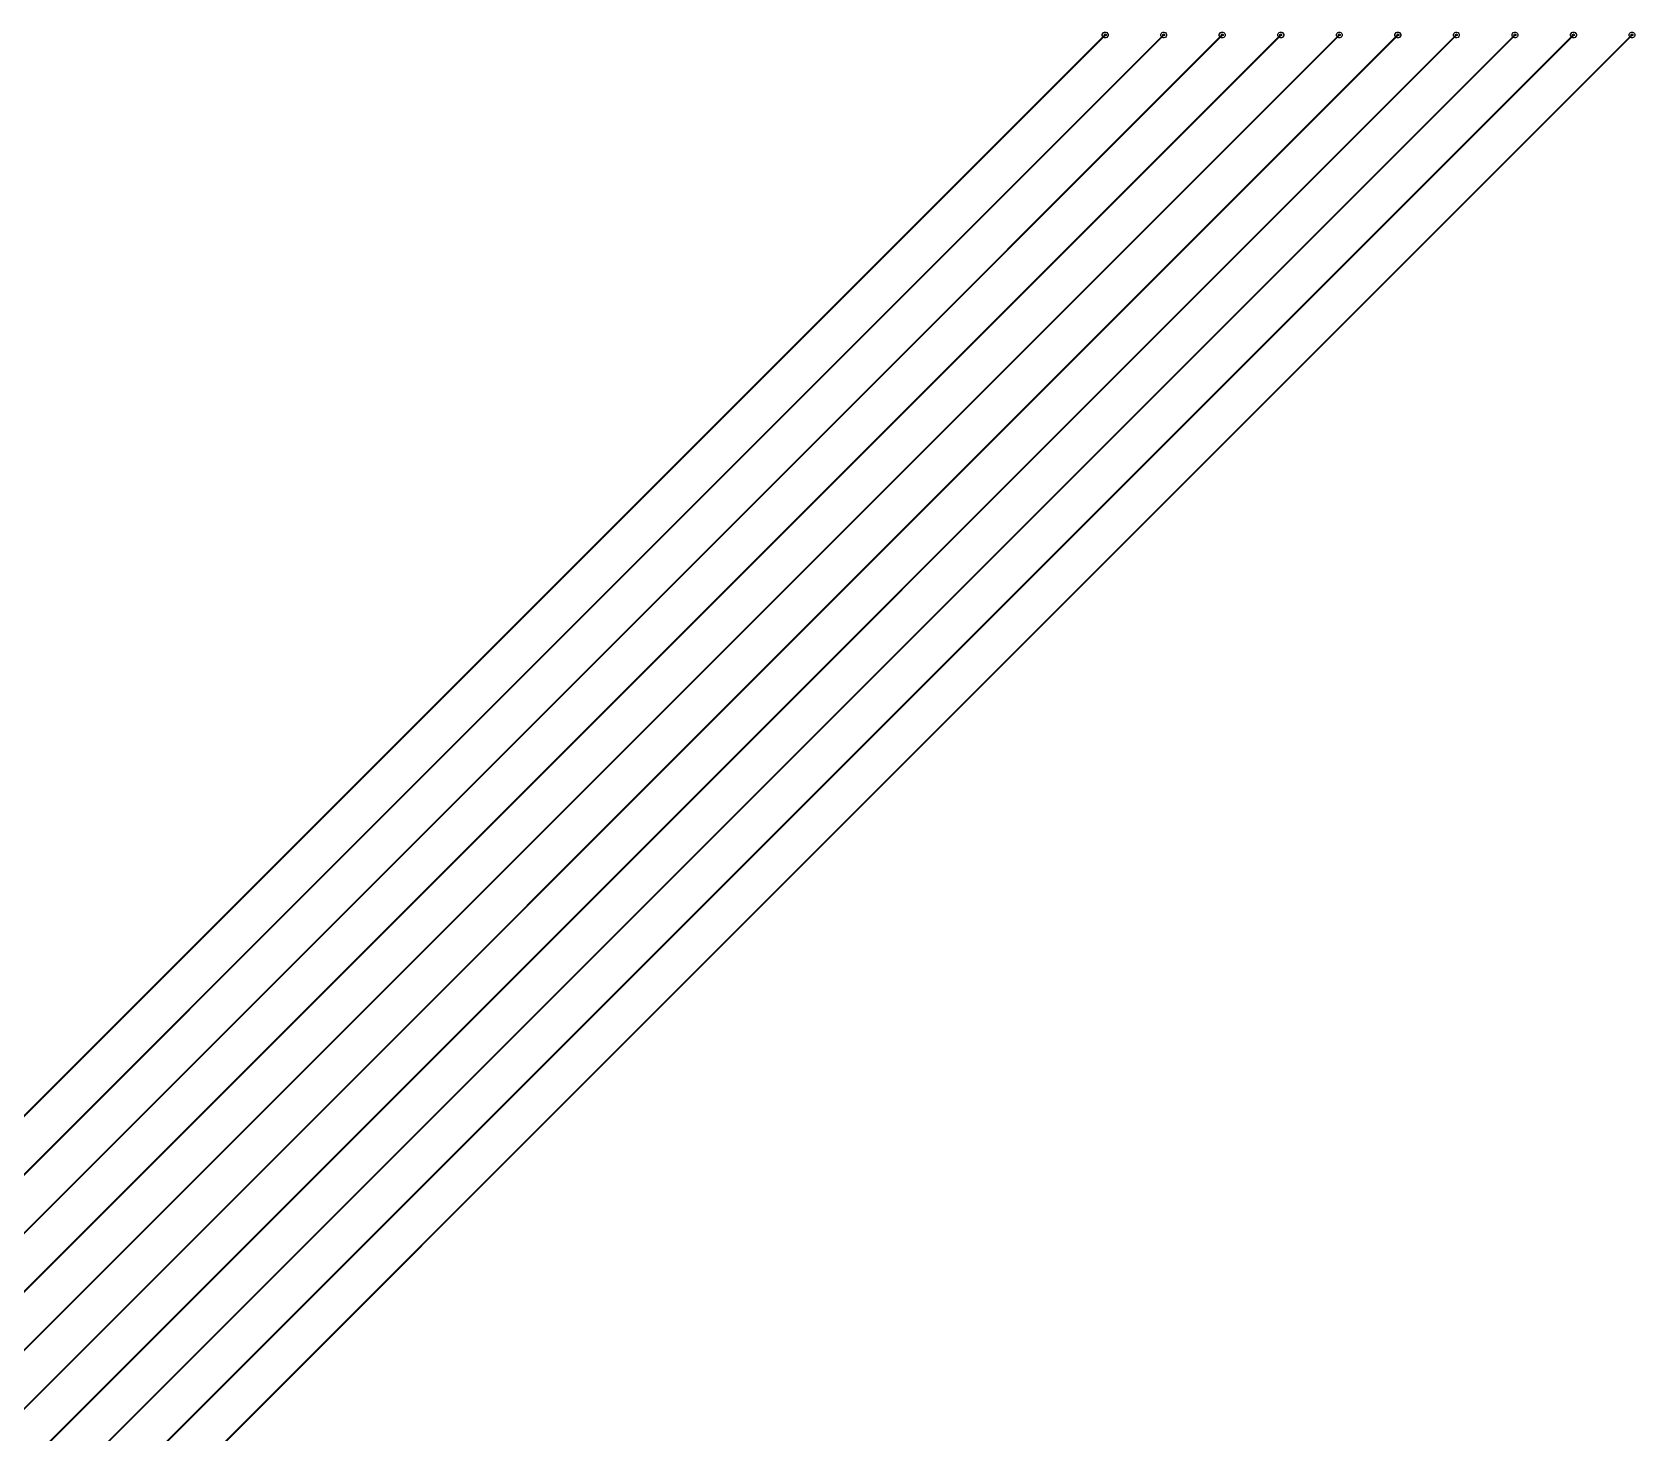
# Model space of a CAD drawing. Extents: x -21730 to 22170, y -18094 to 18606.
# Drawn here: x -2563 to 175, y -6682 to -4289 of the extents above; entities that cross this region are included whole.
import ezdxf

# ---------------------------------------------------------------- set-up
doc = ezdxf.new("R2010")
doc.units = 0
doc.layers.add('L0D0_0', color=1, linetype='CONTINUOUS')

# ---------------------------------------------------------------- blocks, each defined once
blk = doc.blocks.new('LGA400C100P20X20_2000X2000X0_1')
at = {"layer": 'L0D0_0'}
for points in [[(-9.51, -9.55), (-9.528, -9.542), (-9.542, -9.528), (-9.55, -9.51), (-9.55, -9.49), (-9.542, -9.472), (-9.528, -9.458), (-9.51, -9.45), (-9.49, -9.45), (-9.472, -9.458), (-9.458, -9.472), (-9.45, -9.49), (-9.45, -9.51), (-9.458, -9.528), (-9.472, -9.542), (-9.49, -9.55)], [(-8.51, -9.55), (-8.528, -9.542), (-8.542, -9.528), (-8.55, -9.51), (-8.55, -9.49), (-8.542, -9.472), (-8.528, -9.458), (-8.51, -9.45), (-8.49, -9.45), (-8.472, -9.458), (-8.458, -9.472), (-8.45, -9.49), (-8.45, -9.51), (-8.458, -9.528), (-8.472, -9.542), (-8.49, -9.55)], [(-7.51, -9.55), (-7.528, -9.542), (-7.542, -9.528), (-7.55, -9.51), (-7.55, -9.49), (-7.542, -9.472), (-7.528, -9.458), (-7.51, -9.45), (-7.49, -9.45), (-7.472, -9.458), (-7.458, -9.472), (-7.45, -9.49), (-7.45, -9.51), (-7.458, -9.528), (-7.472, -9.542), (-7.49, -9.55)], [(-6.51, -9.55), (-6.528, -9.542), (-6.542, -9.528), (-6.55, -9.51), (-6.55, -9.49), (-6.542, -9.472), (-6.528, -9.458), (-6.51, -9.45), (-6.49, -9.45), (-6.472, -9.458), (-6.458, -9.472), (-6.45, -9.49), (-6.45, -9.51), (-6.458, -9.528), (-6.472, -9.542), (-6.49, -9.55)], [(-5.51, -9.55), (-5.528, -9.542), (-5.542, -9.528), (-5.55, -9.51), (-5.55, -9.49), (-5.542, -9.472), (-5.528, -9.458), (-5.51, -9.45), (-5.49, -9.45), (-5.472, -9.458), (-5.458, -9.472), (-5.45, -9.49), (-5.45, -9.51), (-5.458, -9.528), (-5.472, -9.542), (-5.49, -9.55)], [(-4.51, -9.55), (-4.528, -9.542), (-4.542, -9.528), (-4.55, -9.51), (-4.55, -9.49), (-4.542, -9.472), (-4.528, -9.458), (-4.51, -9.45), (-4.49, -9.45), (-4.472, -9.458), (-4.458, -9.472), (-4.45, -9.49), (-4.45, -9.51), (-4.458, -9.528), (-4.472, -9.542), (-4.49, -9.55)], [(-3.51, -9.55), (-3.528, -9.542), (-3.542, -9.528), (-3.55, -9.51), (-3.55, -9.49), (-3.542, -9.472), (-3.528, -9.458), (-3.51, -9.45), (-3.49, -9.45), (-3.472, -9.458), (-3.458, -9.472), (-3.45, -9.49), (-3.45, -9.51), (-3.458, -9.528), (-3.472, -9.542), (-3.49, -9.55)], [(-2.51, -9.55), (-2.528, -9.542), (-2.542, -9.528), (-2.55, -9.51), (-2.55, -9.49), (-2.542, -9.472), (-2.528, -9.458), (-2.51, -9.45), (-2.49, -9.45), (-2.472, -9.458), (-2.458, -9.472), (-2.45, -9.49), (-2.45, -9.51), (-2.458, -9.528), (-2.472, -9.542), (-2.49, -9.55)], [(-1.51, -9.55), (-1.528, -9.542), (-1.542, -9.528), (-1.55, -9.51), (-1.55, -9.49), (-1.542, -9.472), (-1.528, -9.458), (-1.51, -9.45), (-1.49, -9.45), (-1.472, -9.458), (-1.458, -9.472), (-1.45, -9.49), (-1.45, -9.51), (-1.458, -9.528), (-1.472, -9.542), (-1.49, -9.55)], [(-0.51, -9.55), (-0.528, -9.542), (-0.542, -9.528), (-0.55, -9.51), (-0.55, -9.49), (-0.542, -9.472), (-0.528, -9.458), (-0.51, -9.45), (-0.49, -9.45), (-0.472, -9.458), (-0.458, -9.472), (-0.45, -9.49), (-0.45, -9.51), (-0.458, -9.528), (-0.472, -9.542), (-0.49, -9.55)]]:
    blk.add_lwpolyline(points, close=True, dxfattribs=at)

msp = doc.modelspace()

# ---------------------------------------------------------------- linework, layer by layer
at = {"layer": 'L0D0_0', "const_width": 3}
for points in [[(-12995, -17459), (170, -4294)], [(-12995, -17359), (70, -4294)], [(-12995, -17259), (-30, -4294)], [(-12995, -17159), (-130, -4294)], [(-12995, -17059), (-230, -4294)], [(-12995, -16959), (-330, -4294)], [(-12995, -16859), (-430, -4294)], [(-12995, -16759), (-530, -4294)], [(-12995, -16659), (-630, -4294)], [(-12995, -16559), (-730, -4294)]]:
    msp.add_lwpolyline(points, dxfattribs=at)
at = {"layer": 'L0D0_0'}
for points in [[(-730, -4295.7), (-731.4, -4294.8), (-731.4, -4293.2), (-730, -4292.3), (-728.5, -4293.2), (-728.5, -4294.8)], [(-630, -4295.7), (-631.4, -4294.8), (-631.4, -4293.2), (-630, -4292.3), (-628.5, -4293.2), (-628.5, -4294.8)], [(-530, -4295.7), (-531.4, -4294.8), (-531.4, -4293.2), (-530, -4292.3), (-528.5, -4293.2), (-528.5, -4294.8)], [(-430, -4295.7), (-431.4, -4294.8), (-431.4, -4293.2), (-430, -4292.3), (-428.5, -4293.2), (-428.5, -4294.8)], [(-330, -4295.7), (-331.4, -4294.8), (-331.4, -4293.2), (-330, -4292.3), (-328.5, -4293.2), (-328.5, -4294.8)], [(-230, -4295.7), (-231.4, -4294.8), (-231.4, -4293.2), (-230, -4292.3), (-228.5, -4293.2), (-228.5, -4294.8)], [(-130, -4295.7), (-131.5, -4294.8), (-131.5, -4293.2), (-130, -4292.3), (-128.6, -4293.2), (-128.6, -4294.8)], [(-30, -4295.7), (-31.5, -4294.8), (-31.5, -4293.2), (-30, -4292.3), (-28.6, -4293.2), (-28.6, -4294.8)], [(70, -4295.7), (68.5, -4294.8), (68.5, -4293.2), (70, -4292.3), (71.4, -4293.2), (71.4, -4294.8)], [(170, -4295.7), (168.5, -4294.8), (168.5, -4293.2), (170, -4292.3), (171.4, -4293.2), (171.4, -4294.8)]]:
    msp.add_lwpolyline(points, close=True, dxfattribs=at)

# ---------------------------------------------------------------- block references
at = {"xscale": 100, "yscale": 100}
msp.add_blockref('LGA400C100P20X20_2000X2000X0_1', (220, -3344), dxfattribs=at)

doc.saveas('drawing.dxf')
